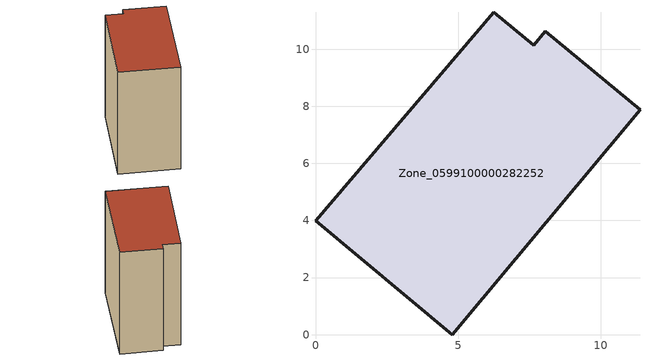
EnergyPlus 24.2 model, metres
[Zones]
Zone_0599100000282252
 floor ground (C_G): 4.8,0 0,3.98 6.24,11.29 7.64,10.13 8.05,10.63 11.37,7.88 z0
 wall outside (C_F): 7.64,10.13 6.24,11.29 0,3.98 4.8,0 11.37,7.88 8.05,10.63 7.64,10.13 z0:12.22
 roof outside (C_R): 11.37,7.88 8.05,10.63 7.64,10.13 6.24,11.29 0,3.98 4.8,0 z12.22
[BUILDING]
Pand.0599100000282252: North Axis=0; Terrain=City; Loads Convergence Tolerance Value=0.04; Temperature Convergence Tolerance Value=0.4; Solar Distribution=FullExterior; Maximum Number of Warmup Days=25; Minimum Number of Warmup Days=1
[Site:Location]
Rotterdam.The.Hague.AP_ZH_NLD Design_Conditions: Latitude=51.96; Longitude=4.45; Time Zone=1; Elevation=-4.5
[SITE:GROUNDTEMPERATURE:BUILDINGSURFACE]
18, 18, 18, 18, 18, 18, 18, 18, 18, 18, 18, 18
[MATERIAL] Thermal Absorptance=0.9; Solar Absorptance=0.7; Visible Absorptance=0.7
Name | Roughness | Thickness | Conductivity | Density | Specific Heat
G.TI.1946 | MediumSmooth | 0.15 | 1 | 540 | 1210
F.TI.1946 | Rough | 0.3 | 0.857143 | 1920 | 840
R.TI.1946 | MediumRough | 0.2 | 0.1 | 1500 | 1000
[CONSTRUCTION]
C_G: G.TI.1946
C_F: F.TI.1946
C_R: R.TI.1946
[ZONE]
Zone_0599100000282252: Type=1; Multiplier=1; Ceiling Height=Autocalculate; Volume=Autocalculate; Floor Area=autocalculate; Part of Total Floor Area=Yes
[ZONEINFILTRATION:DESIGNFLOWRATE]
Infil_Zone_0599100000282252: Zone or ZoneList or Space or SpaceList=Zone_0599100000282252; Schedule=AlwaysOn; Design Flow Rate Calculation Method=Flow/Area; Flow Rate per Floor Area=0.003; Constant Term Coefficient=1; Temperature Term Coefficient=0; Velocity Term Coefficient=0; Velocity Squared Term Coefficient=0
[HVACTEMPLATE:ZONE:IDEALLOADSAIRSYSTEM]
Zone_0599100000282252: Maximum Heating Supply Air Temperature=50; Minimum Cooling Supply Air Temperature=13; Maximum Heating Supply Air Humidity Ratio=0.0156; Minimum Cooling Supply Air Humidity Ratio=0.0077; Heating Limit=NoLimit; Cooling Limit=NoLimit; Dehumidification Control Type=ConstantSensibleHeatRatio; Cooling Sensible Heat Ratio=0.7; Dehumidification Setpoint=60; Humidification Control Type=None; Humidification Setpoint=30; Outdoor Air Method=None; Outdoor Air Flow Rate per Person=0.00944; Outdoor Air Flow Rate per Zone Floor Area=0; Outdoor Air Flow Rate per Zone=0; Demand Controlled Ventilation Type=None; Outdoor Air Economizer Type=NoEconomizer; Heat Recovery Type=None; Sensible Heat Recovery Effectiveness=0.7; Latent Heat Recovery Effectiveness=0.65
[ZONECONTROL:THERMOSTAT]
ThermostatControl_Zone_0599100000282252: Zone or ZoneList=Zone_0599100000282252; Control Type Schedule=DualSetpointControlType; Control 1=Thermostat_Zone_0599100000282252; Temperature Difference Between Cutout And Setpoint=0
[THERMOSTATSETPOINT:DUALSETPOINT]
Thermostat_Zone_0599100000282252: Heating Setpoint Temperature Schedule=HeatingSetpoint_Zone_0599100000282252; Cooling Setpoint Temperature Schedule=CoolingSetpoint_Zone_0599100000282252
[SCHEDULE:COMPACT]
HeatingSetpoint_Zone_0599100000282252: Through: 12/31, For: AllDays, Until: 24:00, 21
CoolingSetpoint_Zone_0599100000282252: Through: 12/31, For: AllDays, Until: 24:00, 24
DualSetpointControlType: Through: 12/31, For: AllDays, Until: 24:00, 4
AlwaysOn: Through: 12/31, For: AllDays, Until: 24:00, 1
